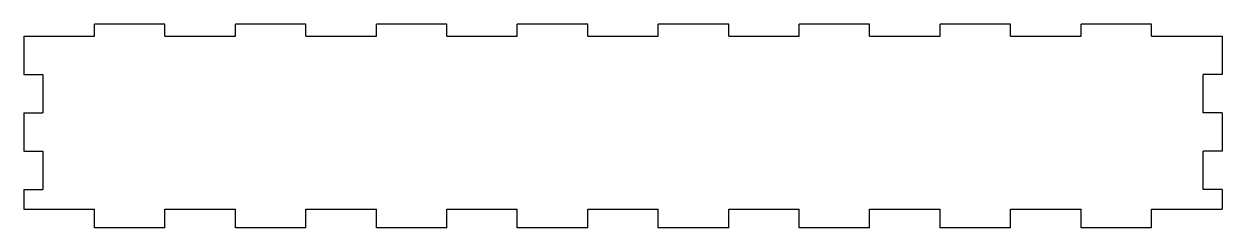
# Model space of a CAD drawing. Extents: x -136 to 177, y -50 to 3.
import ezdxf

# ---------------------------------------------------------------- set-up
doc = ezdxf.new("R2010")
doc.units = 0
doc.header["$MEASUREMENT"] = 0
doc.layers.add('VISIBLE', color=7, linetype='CONTINUOUS')

msp = doc.modelspace()

# ---------------------------------------------------------------- linework, layer by layer
at = {"layer": 'VISIBLE'}
for p, q in [((-98.93, 3.2), (-117.34, 3.2)), ((-117.34, 0), (-117.34, 3.2)), ((-98.93, 0), (-98.93, 3.2)), ((-62.1, 3.2), (-80.51, 3.2)), ((-80.51, 0), (-80.51, 3.2)), ((-62.1, 0), (-62.1, 3.2)), ((-25.28, 3.2), (-43.69, 3.2)), ((-43.69, 0), (-43.69, 3.2)), ((-25.28, 0), (-25.28, 3.2)), ((11.54, 3.2), (-6.87, 3.2)), ((-6.87, 0), (-6.87, 3.2)), ((11.54, 0), (11.54, 3.2)), ((48.37, 3.2), (29.96, 3.2)), ((29.96, 0), (29.96, 3.2)), ((48.37, 0), (48.37, 3.2)), ((85.19, 3.2), (66.78, 3.2)), ((66.78, 0), (66.78, 3.2)), ((85.19, 0), (85.19, 3.2)), ((122.01, 3.2), (103.6, 3.2)), ((103.6, 0), (103.6, 3.2)), ((122.01, 0), (122.01, 3.2)), ((158.84, 3.2), (140.43, 3.2)), ((140.43, 0), (140.43, 3.2)), ((158.84, 0), (158.84, 3.2)), ((-135.75, 0), (-117.34, 0)), ((-135.75, 0), (-135.75, -10)), ((-98.93, 0), (-80.51, 0)), ((-62.1, 0), (-43.69, 0)), ((-25.28, 0), (-6.87, 0)), ((11.54, 0), (29.96, 0)), ((48.37, 0), (66.78, 0)), ((85.19, 0), (103.6, 0)), ((122.01, 0), (140.43, 0)), ((158.84, 0), (177.25, 0)), ((177.25, 0), (177.25, -10)), ((-135.75, -10), (-130.85, -10)), ((-130.85, -10), (-130.85, -20)), ((172.35, -20), (172.35, -10)), ((177.25, -10), (172.35, -10)), ((-135.75, -20), (-130.85, -20)), ((-135.75, -20), (-135.75, -30)), ((177.25, -20), (172.35, -20)), ((177.25, -20), (177.25, -30)), ((-135.75, -30), (-130.85, -30)), ((-130.85, -30), (-130.85, -40)), ((172.35, -40), (172.35, -30)), ((177.25, -30), (172.35, -30)), ((-135.75, -40), (-130.85, -40)), ((-135.75, -40), (-135.75, -45.1)), ((177.25, -40), (172.35, -40)), ((177.25, -40), (177.25, -45.1)), ((-135.75, -45.1), (-117.34, -45.1)), ((-117.34, -50), (-117.34, -45.1)), ((-98.93, -50), (-98.93, -45.1)), ((-98.93, -45.1), (-80.51, -45.1)), ((-80.51, -50), (-80.51, -45.1)), ((-62.1, -50), (-62.1, -45.1)), ((-62.1, -45.1), (-43.69, -45.1)), ((-43.69, -50), (-43.69, -45.1)), ((-25.28, -50), (-25.28, -45.1)), ((-25.28, -45.1), (-6.87, -45.1)), ((-6.87, -50), (-6.87, -45.1)), ((11.54, -50), (11.54, -45.1)), ((11.54, -45.1), (29.96, -45.1)), ((29.96, -50), (29.96, -45.1)), ((48.37, -50), (48.37, -45.1)), ((48.37, -45.1), (66.78, -45.1)), ((66.78, -50), (66.78, -45.1)), ((85.19, -50), (85.19, -45.1)), ((85.19, -45.1), (103.6, -45.1)), ((103.6, -50), (103.6, -45.1)), ((122.01, -50), (122.01, -45.1)), ((122.01, -45.1), (140.43, -45.1)), ((140.43, -50), (140.43, -45.1)), ((158.84, -50), (158.84, -45.1)), ((158.84, -45.1), (177.25, -45.1)), ((-98.93, -50), (-117.34, -50)), ((-62.1, -50), (-80.51, -50)), ((-25.28, -50), (-43.69, -50)), ((11.54, -50), (-6.87, -50)), ((48.37, -50), (29.96, -50)), ((85.19, -50), (66.78, -50)), ((122.01, -50), (103.6, -50)), ((158.84, -50), (140.43, -50))]:
    msp.add_line(p, q, dxfattribs=at)

doc.saveas('drawing.dxf')
